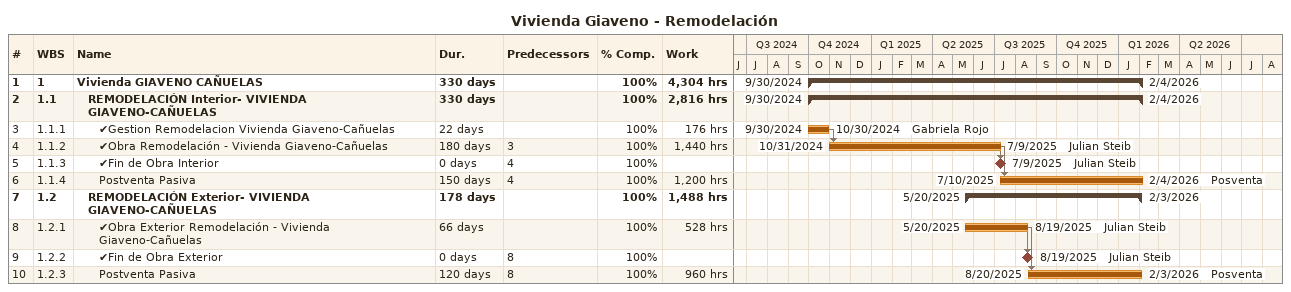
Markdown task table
Vivienda Giaveno - Remodelación

| ID | WBS | Task | Duration | Start | Finish | Predecessors | Resources | % complete | Work (h) |
|---|---|---|---|---|---|---|---|---|---|
| 1 | 1 | **Vivienda GIAVENO CAÑUELAS** | 330d | 2024-09-30 | 2026-02-04 |  |  | 100 | 4304 |
| 2 | 1.1 | **REMODELACIÓN Interior- VIVIENDA GIAVENO-CAÑUELAS** | 330d | 2024-09-30 | 2026-02-04 |  |  | 100 | 2816 |
| 3 | 1.1.1 | ✔Gestion Remodelacion Vivienda Giaveno-Cañuelas | 22d | 2024-09-30 | 2024-10-30 |  | Gabriela Rojo | 100 | 176 |
| 4 | 1.1.2 | ✔Obra Remodelación - Vivienda Giaveno-Cañuelas | 180d | 2024-10-31 | 2025-07-09 | 3 | Julian Steib | 100 | 1440 |
| 5 | 1.1.3 | ✔Fin de Obra Interior | 0d | 2025-07-09 | 2025-07-09 | 4 | Julian Steib | 100 |  |
| 6 | 1.1.4 | Postventa Pasiva | 150d | 2025-07-10 | 2026-02-04 | 4 | Posventa | 100 | 1200 |
| 7 | 1.2 | **REMODELACIÓN Exterior- VIVIENDA GIAVENO-CAÑUELAS** | 178d | 2025-05-20 | 2026-02-03 |  |  | 100 | 1488 |
| 8 | 1.2.1 | ✔Obra Exterior Remodelación - Vivienda Giaveno-Cañuelas | 66d | 2025-05-20 | 2025-08-19 |  | Julian Steib | 100 | 528 |
| 9 | 1.2.2 | ✔Fin de Obra Exterior | 0d | 2025-08-19 | 2025-08-19 | 8 | Julian Steib | 100 |  |
| 10 | 1.2.3 | Postventa Pasiva | 120d | 2025-08-20 | 2026-02-03 | 8 | Posventa | 100 | 960 |
